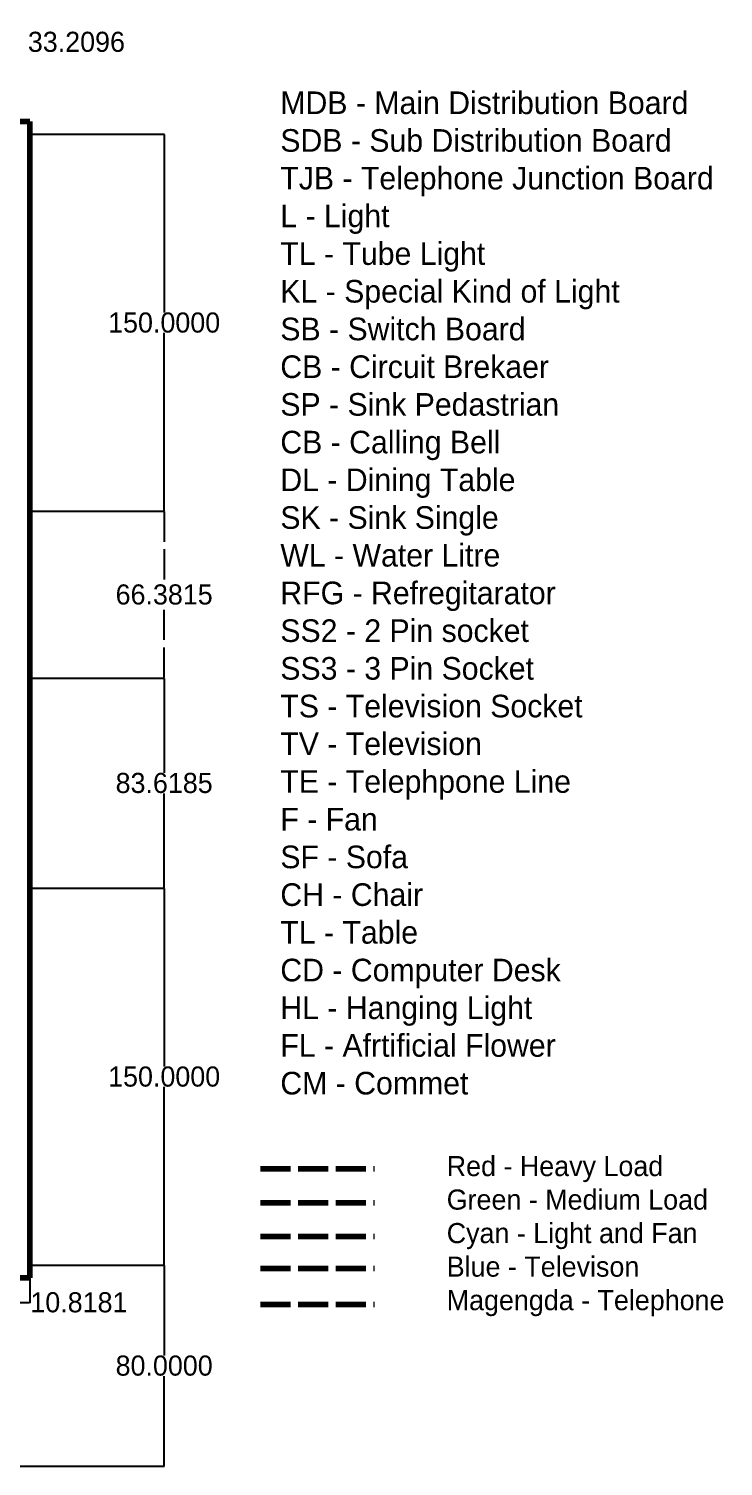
# Model space of a CAD drawing. Header units: inches. Extents: x 2473 to 3287, y 283 to 974.
# Drawn here: x 3010 to 3287, y 322 to 894 of the extents above; entities that cross this region are included whole.
import ezdxf

# ---------------------------------------------------------------- set-up
doc = ezdxf.new("R2010")
doc.units = ezdxf.units.IN
doc.header["$MEASUREMENT"] = 0
doc.linetypes.add('ACAD_ISO02W100', pattern=[15, 12, -3])
doc.dimstyles.get("Standard").update_dxf_attribs({"dimtxt": 8, "dimasz": 0.18, "dimexe": 0.18, "dimexo": 0.0625, "dimgap": 0.09, "dimtad": 0, "dimtih": 1, "dimtoh": 1, "dimdec": 4, "dimzin": 0, "dimdsep": 46, "dimtxsty": 'Standard', "dimcen": 0.09, "dimadec": 0, "dimazin": 0, "dimtfac": 1, "dimtdec": 4, "dimtofl": 0, "dimtmove": 0, "dimatfit": 3, "dimfxl": 1, "dimtolj": 1, "dimtzin": 0, "dimarcsym": 0})

# ---------------------------------------------------------------- blocks, each defined once
blk = doc.blocks.new('*D68')
at = {"color": 0, "lineweight": -2}
for p, q in [((3010.57, 635.93), (3064.18, 635.93)), ((3064, 635.75), (3064, 598.21)), ((3064, 552.49), (3064, 590.03)), ((3010.51, 552.31), (3064.18, 552.31))]:
    blk.add_line(p, q, dxfattribs=at)
at = {"color": 0, "lineweight": 100}
for points in [[(3063.97, 635.75), (3064.03, 635.75), (3064, 635.93)], [(3063.97, 552.49), (3064.03, 552.49), (3064, 552.31)]]:
    blk.add_solid(points, dxfattribs=at)
at = {"layer": 'Defpoints', "color": 0, "lineweight": 100}
for p in [(3010.51, 635.93), (3064, 635.93), (3010.44, 552.31)]:
    blk.add_point(p, dxfattribs=at)
at = {"color": 0, "lineweight": 100, "insert": (3064, 594.12), "char_height": 8, "attachment_point": 5}
blk.add_mtext('\\A1;83.6185', dxfattribs=at)
blk = doc.blocks.new('*D70')
at = {"color": 0, "lineweight": -2}
for p, q in [((3010.51, 852.31), (3064.18, 852.31)), ((3064, 852.13), (3064, 781.4)), ((3064, 702.49), (3064, 773.22)), ((3010.51, 702.31), (3064.18, 702.31))]:
    blk.add_line(p, q, dxfattribs=at)
at = {"color": 0, "lineweight": 100}
for points in [[(3063.97, 852.13), (3064.03, 852.13), (3064, 852.31)], [(3063.97, 702.49), (3064.03, 702.49), (3064, 702.31)]]:
    blk.add_solid(points, dxfattribs=at)
at = {"layer": 'Defpoints', "color": 0, "lineweight": 100}
for p in [(3010.44, 852.31), (3064, 852.31), (3010.44, 702.31)]:
    blk.add_point(p, dxfattribs=at)
at = {"color": 0, "lineweight": 100, "insert": (3064, 777.31), "char_height": 8, "attachment_point": 5}
blk.add_mtext('\\A1;150.0000', dxfattribs=at)
blk = doc.blocks.new('*D71')
at = {"color": 0, "lineweight": -2}
for p, q in [((3010.57, 552.31), (3064.18, 552.31)), ((3064, 552.13), (3064, 481.4)), ((3064, 402.49), (3064, 473.22)), ((3010.51, 402.31), (3064.18, 402.31))]:
    blk.add_line(p, q, dxfattribs=at)
at = {"color": 0, "lineweight": 100}
for points in [[(3063.97, 552.13), (3064.03, 552.13), (3064, 552.31)], [(3063.97, 402.49), (3064.03, 402.49), (3064, 402.31)]]:
    blk.add_solid(points, dxfattribs=at)
at = {"layer": 'Defpoints', "color": 0, "lineweight": 100}
for p in [(3010.51, 552.31), (3064, 552.31), (3010.44, 402.31)]:
    blk.add_point(p, dxfattribs=at)
at = {"color": 0, "lineweight": 100, "insert": (3064, 477.31), "char_height": 8, "attachment_point": 5}
blk.add_mtext('\\A1;150.0000', dxfattribs=at)
blk = doc.blocks.new('*D73')
at = {"color": 0, "lineweight": -2}
for p, q in [((3010.51, 402.31), (3064.18, 402.31)), ((3064, 402.13), (3064, 366.4)), ((3064, 322.49), (3064, 358.22)), ((2999.69, 322.31), (3064.18, 322.31))]:
    blk.add_line(p, q, dxfattribs=at)
at = {"color": 0, "lineweight": 100}
for points in [[(3063.97, 402.13), (3064.03, 402.13), (3064, 402.31)], [(3063.97, 322.49), (3064.03, 322.49), (3064, 322.31)]]:
    blk.add_solid(points, dxfattribs=at)
at = {"layer": 'Defpoints', "color": 0, "lineweight": 100}
for p in [(3010.44, 402.31), (2999.62, 322.31), (3064, 322.31)]:
    blk.add_point(p, dxfattribs=at)
at = {"color": 0, "lineweight": 100, "insert": (3064, 362.31), "char_height": 8, "attachment_point": 5}
blk.add_mtext('\\A1;80.0000', dxfattribs=at)
blk = doc.blocks.new('*D74')
at = {"color": 0, "lineweight": -2}
for p, q in [((2999.62, 397.25), (2999.62, 387.32)), ((3010.44, 397.25), (3010.44, 387.32)), ((2999.8, 387.5), (3010.26, 387.5)), ((3010.44, 387.5), (3010.62, 387.5))]:
    blk.add_line(p, q, dxfattribs=at)
at = {"color": 0, "lineweight": 100}
for points in [[(2999.8, 387.53), (2999.8, 387.47), (2999.62, 387.5)], [(3010.26, 387.53), (3010.26, 387.47), (3010.44, 387.5)]]:
    blk.add_solid(points, dxfattribs=at)
at = {"layer": 'Defpoints', "color": 0, "lineweight": 100}
for p in [(2999.62, 397.31), (3010.44, 397.31), (3010.44, 387.5)]:
    blk.add_point(p, dxfattribs=at)
at = {"color": 0, "lineweight": 100, "insert": (3030.05, 387.5), "char_height": 8, "attachment_point": 5}
blk.add_mtext('\\A1;10.8181', dxfattribs=at)
blk = doc.blocks.new('*D92')
at = {"color": 0, "lineweight": -2}
for p, q in [((2972.23, 857.38), (2972.23, 889.18)), ((2972.41, 889), (3005.26, 889)), ((3005.44, 857.38), (3005.44, 889.18)), ((3005.44, 889), (3005.62, 889))]:
    blk.add_line(p, q, dxfattribs=at)
at = {"color": 0, "lineweight": 100}
for points in [[(2972.41, 889.03), (2972.41, 888.97), (2972.23, 889)], [(3005.26, 889.03), (3005.26, 888.97), (3005.44, 889)]]:
    blk.add_solid(points, dxfattribs=at)
at = {"layer": 'Defpoints', "color": 0, "lineweight": 100}
for p in [(3005.44, 889), (2972.23, 857.31), (3005.44, 857.31)]:
    blk.add_point(p, dxfattribs=at)
at = {"color": 0, "lineweight": 100, "insert": (3029.05, 889), "char_height": 8, "attachment_point": 5}
blk.add_mtext('\\A1;33.2096', dxfattribs=at)
blk = doc.blocks.new('*D84')
at = {"color": 0, "linetype": 'ACAD_ISO02W100', "lineweight": -2}
for p, q in [((3010.57, 702.31), (3064.18, 702.31)), ((3064, 702.13), (3064, 673.21)), ((3064, 636.11), (3064, 665.03)), ((3010.57, 635.93), (3064.18, 635.93))]:
    blk.add_line(p, q, dxfattribs=at)
at = {"color": 0, "linetype": 'ACAD_ISO02W100', "lineweight": 100}
for points in [[(3063.97, 702.13), (3064.03, 702.13), (3064, 702.31)], [(3063.97, 636.11), (3064.03, 636.11), (3064, 635.93)]]:
    blk.add_solid(points, dxfattribs=at)
at = {"layer": 'Defpoints', "color": 0, "linetype": 'ACAD_ISO02W100', "lineweight": 100}
for p in [(3010.51, 702.31), (3010.51, 635.93), (3064, 635.93)]:
    blk.add_point(p, dxfattribs=at)
at = {"color": 0, "linetype": 'ACAD_ISO02W100', "lineweight": 100, "insert": (3064, 669.12), "char_height": 8, "attachment_point": 5}
blk.add_mtext('\\A1;66.3815', dxfattribs=at)

msp = doc.modelspace()

# ---------------------------------------------------------------- linework, layer by layer
at = {"lineweight": 100}
msp.add_line((2972.2334, 857.31343), (3010.443, 857.31343), dxfattribs=at)
at = {"linetype": 'ByBlock', "lineweight": 100}
for p, q in [((3010.443, 852.31343), (3010.443, 857.31343)), ((3010.443, 397.31343), (3010.443, 852.31343)), ((3005.443, 397.31343), (3010.443, 397.31343))]:
    msp.add_line(p, q, dxfattribs=at)
at = {"color": 1, "linetype": 'ACAD_ISO02W100', "lineweight": 100}
msp.add_line((3102.31755, 440.65706), (3147.81755, 440.65706), dxfattribs=at)
at = {"color": 3, "linetype": 'ACAD_ISO02W100', "lineweight": 100}
msp.add_line((3102.31755, 427.09097), (3147.81755, 427.09097), dxfattribs=at)
at = {"color": 4, "linetype": 'ACAD_ISO02W100', "lineweight": 100}
msp.add_line((3102.31755, 413.72233), (3147.81755, 413.72233), dxfattribs=at)
at = {"color": 5, "linetype": 'ACAD_ISO02W100', "lineweight": 100}
msp.add_line((3102.31755, 400.93208), (3147.81755, 400.93208), dxfattribs=at)
at = {"color": 6, "linetype": 'ACAD_ISO02W100', "lineweight": 100}
msp.add_line((3102.31755, 386.64394), (3147.81755, 386.64394), dxfattribs=at)

# ---------------------------------------------------------------- texts
at = {"linetype": 'ByBlock', "lineweight": 100, "attachment_point": 1}
for s, insert, char_height, width in [('MDB - Main Distribution Board\\PSDB - Sub Distribution Board\\PTJB - Telephone Junction Board\\PL - Light\\PTL - Tube Light\\PKL - Special Kind of Light\\PSB - Switch Board\\PCB - Circuit Brekaer\\PSP - Sink Pedastrian\\PCB - Calling Bell\\PDL - Dining Table\\PSK - Sink Single\\PWL - Water Litre\\PRFG - Refregitarator^JSS2 - 2 Pin socket\\PSS3 - 3 Pin Socket\\PTS - Television Socket\\PTV - Television\\PTE - Telephpone Line\\PF - Fan\\PSF - Sofa\\PCH - Chair\\PTL - Table\\PCD - Computer Desk\\PHL - Hanging Light\\PFL - Afrtificial Flower\\PCM - Commet ', (3110.27648, 869.31106), 9, 323.0646647), ('{\\C1;Red - Heavy Load\\P\\C3;Green - Medium Load}\\P{\\C4;Cyan - Light and Fan\\P\\C5;Blue - Televison\\P\\C6;Magengda - Telephone}', (3176.53964, 445.74894), 8, 165.8105345)]:
    msp.add_mtext(s, dxfattribs=dict(at, insert=insert, char_height=char_height, width=width))

# ---------------------------------------------------------------- dimensions: what is measured, and where the dimension line sits
at = {"color": 0, "lineweight": 100}
for base, p1, p2, picture, middle in [((3005.443, 889), (2972.2334, 857.31343), (3005.443, 857.31343), '*D92', (3029.04633, 889)), ((3010.443, 387.5), (2999.62488, 397.31343), (3010.443, 397.31343), '*D74', (3030.04633, 387.5))]:
    dim = msp.add_linear_dim(base=base, p1=p1, p2=p2, dimstyle='Standard', dxfattribs=at)
    dim.commit()
    dim.dimension.update_dxf_attribs({"geometry": picture, "text_midpoint": middle})
for base, p1, p2, picture, middle in [((3064, 852.31343), (3010.443, 702.31343), (3010.443, 852.31343), '*D70', (3064, 777.31343)), ((3064, 635.93195), (3010.443, 552.31343), (3010.5055, 635.93195), '*D68', (3064, 594.12269)), ((3064, 552.31343), (3010.443, 402.31343), (3010.5055, 552.31343), '*D71', (3064, 477.31343)), ((3064, 322.31343), (3010.443, 402.31343), (2999.62488, 322.31343), '*D73', (3064, 362.31343))]:
    dim = msp.add_linear_dim(base=base, p1=p1, p2=p2, angle=90, dimstyle='Standard', dxfattribs=at)
    dim.commit()
    dim.dimension.update_dxf_attribs({"geometry": picture, "text_midpoint": middle})
at = {"color": 0, "linetype": 'ACAD_ISO02W100', "lineweight": 100}
dim = msp.add_linear_dim(base=(3064, 635.93195), p1=(3010.5055, 702.31343), p2=(3010.5055, 635.93195), angle=90, dimstyle='Standard', dxfattribs=at)
dim.commit()
dim.dimension.update_dxf_attribs({"geometry": '*D84', "text_midpoint": (3064, 669.12269)})

doc.saveas('drawing.dxf')
